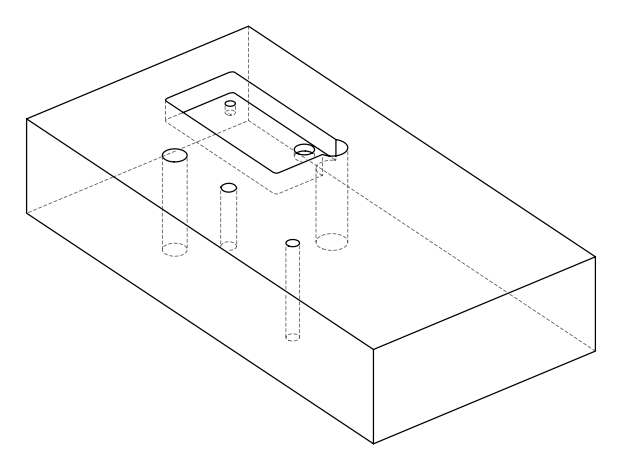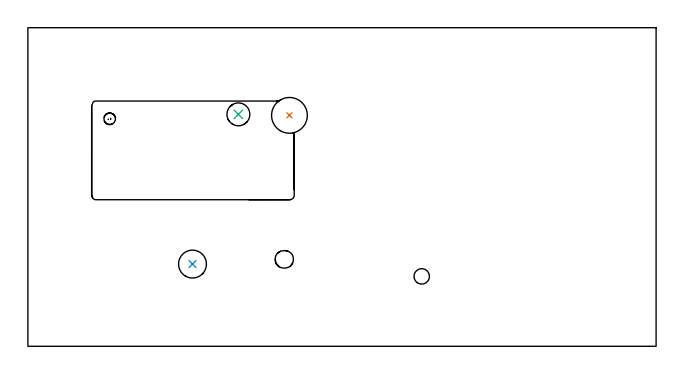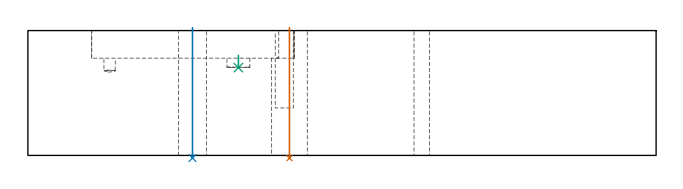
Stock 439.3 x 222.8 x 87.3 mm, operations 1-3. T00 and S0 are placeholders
(PLAN: 9 operations, 7 tool changes, 63.1 min)
(1 INDEXABLE_INSERT_DRILL_THROUGH_HOLE_FROM_SOLID | STEP1HOLE | NXT0302_021 | 0.37 min | 42802 mm3)
(2 INDEXABLE_INSERT_DRILL_THROUGH_HOLE_FROM_SOLID_1 | STEP1HOLE_1 | NXT0302_010 | 0.37 min | 26029 mm3)
(3 INDEXABLE_INSERT_DRILL_BLIND_HOLE_FROM_SOLID | STEP1POCKET | NXT0302_003 | 0.04 min | 5157 mm3)
(4 MILL_RECTANGULAR_POCKET | POCKET_RECTANGULAR_STRAIGHT | NXT0201_008 | Follow Part, ap 1.5, ae 75% | 60.9 min | 178667 mm3)
(5 MILL_BLIND_HOLE_FROM_SOLID_MATERIAL | STEP1POCKET_1 | UGT0201_128 | Spiral | 0.9 min | 6743 mm3)
(6 SPOT_DRILL | STEP1HOLE_2 | NXT0321_9005460120000 | 0.03 min | 5 mm3)
(7 SPOT_DRILL_1 | STEP1POCKET_2 | NXT0321_9005460120000 | 0.03 min | 3 mm3)
(8 DRILL_THROUGH_HOLE_INTO_CENTER | STEP1HOLE_2 | UGT0301_220 | 0.38 min | 7968 mm3)
(9 DRILL_BLIND_HOLE_INTO_CENTER | STEP1POCKET_2 | NXT0301_052 | 0.05 min | 443 mm3)
(TOOL NXT0302_021 | Index. Insert Drill 25mm [880-D2500L25-05] | D25 PA176 FL125 Z2)
(TOOL NXT0302_010 | Index. Insert Drill 19.5mm [880-D1950L25-05] | D19.5 PA176 FL98 Z2)
(TOOL NXT0302_003 | Index. Insert Drill 16mm [880-D1600L20-05] | D16 PA176 FL80 Z2)
(TOOL NXT0201_008 | ENDMILL 6mm [2P460-0600-NA 1630] | D6 FL26 Z6)
(TOOL UGT0201_128 | Carbide End Mill 10.0 | D10 FL15 Z4)
(TOOL NXT0321_9005460120000 | NC Spot Drill, 142deg, 12mm, Carbide, Uncoated | D12 PA142 FL30 Z2)
(TOOL UGT0301_220 | Twist Drill 10.8 mm | D10.8 PA118 FL92 Z2)
(TOOL NXT0301_052 | Carbide Drill 8.1mm [860.1-0810-024A1-MM 2214] | D8.1 PA140 FL47 Z2)
(OP 1 INDEXABLE_INSERT_DRILL_THROUGH_HOLE_FROM_SOLID)
G17 G21 G94 G90
T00 M6
G54
G17 G0 G90 X182.9 Y161.5 S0 M3
G43 Z97.3 H1
G94 G81 G98 Z-1.937 F250. R89.3
G80
M5
M2
(OP 2 INDEXABLE_INSERT_DRILL_THROUGH_HOLE_FROM_SOLID_1)
G17 G21 G94 G90
T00 M6
G54
G17 G0 G90 X115.1 Y57.5 S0 M3
G43 Z97.3 H1
G94 G81 G98 Z-1.84 F250. R89.3
G80
M5
M2
(OP 3 INDEXABLE_INSERT_DRILL_BLIND_HOLE_FROM_SOLID)
G17 G21 G94 G90
T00 M6
G54
G17 G0 G90 X147.2 Y162.2 S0 M3
G43 Z97.3 H1
G94 G81 G98 Z61.4 F250. R70.
G80
M5
M2
